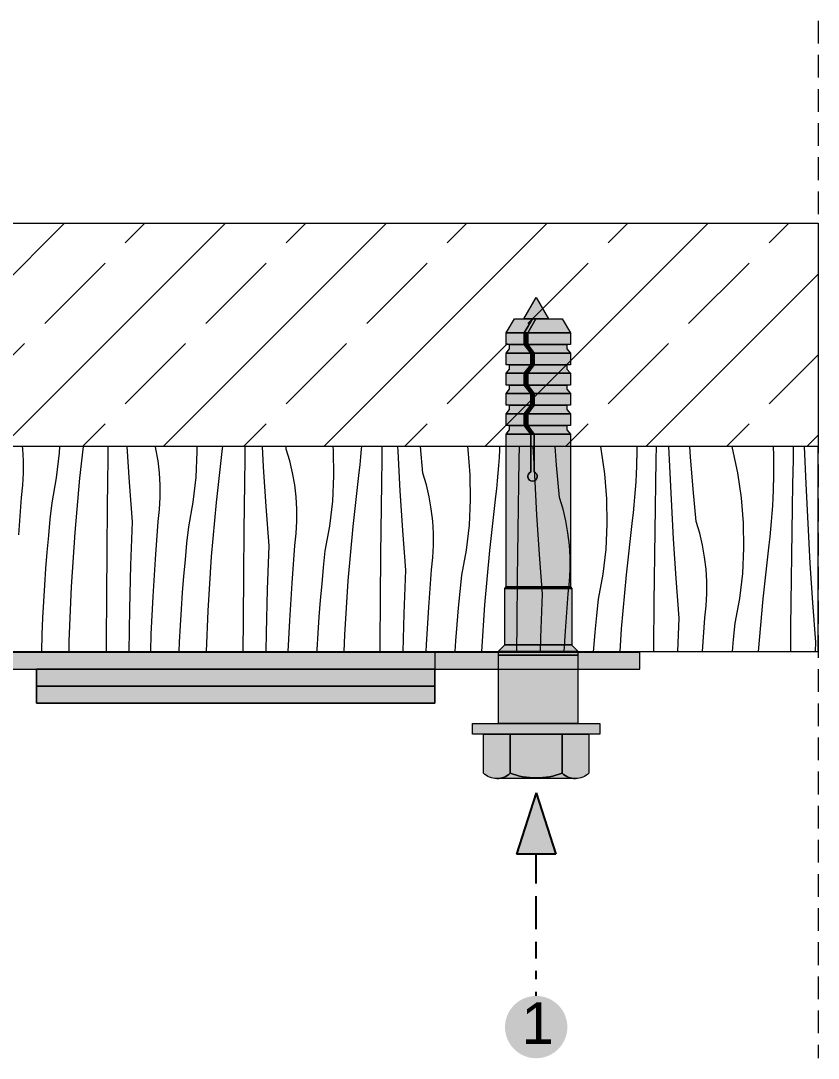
# Model space of a CAD drawing. Header units: millimetres. Extents: x -7826 to 55813, y 465 to 25965.
# Drawn here: x 48270 to 48970, y 18926 to 19838 of the extents above; entities that cross this region are included whole.
import ezdxf

# ---------------------------------------------------------------- set-up
doc = ezdxf.new("R2010")
doc.units = ezdxf.units.MM
doc.linetypes.add('Hidden Line', pattern=[30.00000000000001, 20, -10.00000000000001])
for name, color, linetype, lineweight in [('2D - Ogolne2', 251, 'Continuous', 15), ('2D - Ogolne5', 161, 'Continuous', 25), ('2D Drafting - General102', 254, 'Continuous', 13), ('2D Drafting - General121', 255, 'Continuous', 0), ('2D Drafting - General2', 251, 'Continuous', 15), ('2D Drafting - General5', 161, 'Continuous', 25), ('2D Drafting - General81', 251, 'Continuous', 20), ('Opisy - Tekst121', 255, 'Continuous', 0)]:
    doc.layers.add(name, color=color, linetype=linetype, lineweight=lineweight)
doc.styles.add('GENERATED_STYLE_5', font='arial.ttf')

# ---------------------------------------------------------------- blocks, each defined once
blk = doc.blocks.new('*X8')
at = {"layer": '2D Drafting - General81', "linetype": 'Continuous'}
for p, q in [((-50047.09056967597, 71696.55751754374), (-50047.31690031099, 71698.48811717569)), ((-50046.44877125193, 71685.8513281552), (-50047.09056967597, 71696.55751754374)), ((-50014.89984828223, 71692.89090567852), (-50014.62223267651, 71698.48811717569)), ((-49996.98531531353, 71670.55755747583), (-49993.85200024808, 71698.48811717569)), ((-49972.11527128655, 71687.89137888447), (-49971.97563427872, 71698.48811717569)), ((-49953.20417562387, 71667.07576434204), (-49955.2843958771, 71698.48811717569)), ((-49930.12344758544, 71696.60312357474), (-49930.56550684559, 71698.48811717569)), ((-49928.27163148276, 71686.03878859508), (-49930.12344758544, 71696.60312357474)), ((-49893.73336599584, 71693.87183921131), (-49893.80482832526, 71698.48811717569)), ((-49876.91755406628, 71649.38637165468), (-49871.5866533579, 71696.9063424778)), ((-49871.5866533579, 71696.9063424778), (-49871.40068125543, 71698.48811717569)), ((-49851.7721961343, 71687.6131457587), (-49851.61140180142, 71698.48811717569)), ((-49835.443325479, 71680.74007509438), (-49836.47195954138, 71698.48811717569)), ((-49815.54245743706, 71696.16021704988), (-49815.76394647548, 71698.48811717569)), ((-49812.50451726285, 71685.87404594794), (-49815.54245743706, 71696.16021704988)), ((-49774.00891123188, 71694.87734657133), (-49774.30026898044, 71698.48811717569)), ((-49750.00257508501, 71689.39348483035), (-49749.37708189782, 71696.2362197244)), ((-49749.37708189782, 71696.2362197244), (-49749.20058406718, 71698.48811717569)), ((-49731.39552438681, 71687.33444290108), (-49731.21266917288, 71698.48811717569)), ((-49717.39557869037, 71694.42219904353), (-49717.59765522878, 71698.48811717569)), ((-49695.4746961898, 71674.98903122873), (-49697.71052662455, 71698.48811717569)), ((-49655.72503235489, 71695.81365593807), (-49656.11708460523, 71698.48811717569)), ((-49627.96471445663, 71695.63377163986), (-49627.85219373203, 71698.48811717569)), ((-49610.98525684288, 71687.0552162871), (-49610.77943379359, 71698.48811717569)), ((-49597.32781744312, 71673.25101322237), (-49598.58210403744, 71698.48811717569)), ((-49578.11396482252, 71682.26934460076), (-49579.46350539491, 71698.48811717569)), ((-49538.87418640543, 71696.58728808744), (-49539.28051030522, 71698.48811717569)), ((-49535.65727110764, 71674.6424701169), (-49538.87418640543, 71696.58728808744)), ((-49507.46665778465, 71698.48811717569), (-49507.44449010072, 71688.19737460332)), ((-49490.54139438814, 71686.77541189372), (-49490.31169279375, 71698.48811717569)), ((-49478.99303707021, 71686.9485875978), (-49479.47134304776, 71698.48811717569)), ((-49460.41611305199, 71689.579720292), (-49461.05123885311, 71698.48811717569)), ((-49423.44277099465, 71697.10545165898), (-49423.83382809452, 71698.48811717569)), ((-49418.80642515818, 71675.4161022663), (-49423.44277099465, 71697.10545165898)), ((-49387.79655345055, 71698.48811717569), (-49387.42739317594, 71690.54571845432)), ((-49370.06393799517, 71686.49497569926), (-49369.80944303321, 71698.48811717569)), ((-49358.92527582296, 71665.77740177664), (-49360.28111364978, 71698.48811717569)), ((-50017.43595101714, 71670.85702806446), (-50014.89984828223, 71692.89090567852)), ((-49972.3569878844, 71666.99801048289), (-49972.11527128655, 71687.89137888447)), ((-49894.83208703498, 71671.71971985738), (-49893.73336599584, 71693.87183921131)), ((-49852.04751003931, 71666.72019306332), (-49851.7721961343, 71687.6131457587)), ((-49773.66560474859, 71672.70065339016), (-49774.00891123188, 71694.87734657133)), ((-49750.71655166624, 71682.55941576434), (-49750.00257508501, 71689.39348483035)), ((-49731.70443488705, 71666.44195993755), (-49731.39552438681, 71687.33444290108)), ((-49715.37556423174, 71659.56888927323), (-49717.39557869037, 71694.42219904353)), ((-49653.94114998462, 71673.70616075018), (-49655.72503235489, 71695.81365593807)), ((-49628.77241557479, 71681.91528904425), (-49628.32418849673, 71688.77191759217)), ((-49628.32418849673, 71688.77191759217), (-49627.96471445663, 71695.63377163986)), ((-49611.32776313956, 71666.16325707991), (-49610.98525684288, 71687.0552162871)), ((-49507.62629238884, 71681.3285165843), (-49507.44449010072, 71688.19737460332)), ((-49477.26005619587, 71652.07982740122), (-49478.99303707021, 71686.9485875978)), ((-49458.04620357527, 71661.09815877961), (-49460.41611305199, 71689.579720292)), ((-49387.42739317594, 71690.54571845432), (-49387.37672885347, 71667.02618878217)), ((-50046.41606937876, 71675.1259690923), (-50046.44877125193, 71685.8513281552)), ((-49927.02280842872, 71675.38633172259), (-49928.27163148276, 71686.03878859508)), ((-49833.13641437662, 71645.90457852087), (-49835.443325479, 71680.74007509438)), ((-49810.05568633819, 71675.43193775357), (-49812.50451726285, 71685.87404594794)), ((-49751.51889211064, 71675.73515665665), (-49750.71655166624, 71682.55941576434)), ((-49629.30932065058, 71675.06503390324), (-49628.77241557479, 71681.91528904425)), ((-49575.40693494255, 71653.81784540757), (-49578.11396482252, 71682.26934460076)), ((-49507.89695320938, 71674.46258581872), (-49507.62629238884, 71681.3285165843)), ((-49490.91749559563, 71665.88403046595), (-49490.54139438814, 71686.77541189372)), ((-49370.47363314089, 71665.60422607257), (-49370.06393799517, 71686.49497569926)), ((-50046.99256962809, 71664.41606508232), (-50046.41606937876, 71675.1259690923)), ((-50021.39871180349, 71649.03456013017), (-50017.43595101714, 71670.85702806446)), ((-50001.19443357788, 71622.92511629516), (-49996.98531531353, 71670.55755747583)), ((-49926.38101000468, 71664.68014233405), (-49927.02280842872, 71675.38633172259)), ((-49897.36818976989, 71649.68584224331), (-49894.83208703498, 71671.71971985738)), ((-49808.20387023551, 71664.86760277391), (-49810.05568633819, 71675.43193775357)), ((-49774.76432578773, 71650.54853403622), (-49773.66560474859, 71672.70065339016)), ((-49756.84979281903, 71628.21518583353), (-49751.51889211064, 71675.73515665665)), ((-49692.43675601559, 71664.7028601268), (-49695.4746961898, 71674.98903122873)), ((-49653.59784350133, 71651.52946756901), (-49653.94114998462, 71673.70616075018)), ((-49629.93481383776, 71668.22229900918), (-49629.30932065058, 71675.06503390324)), ((-49595.30780298449, 71638.39770345206), (-49597.32781744312, 71673.25101322237)), ((-49533.87338873737, 71652.53497492903), (-49535.65727110764, 71674.6424701169)), ((-49508.25642724948, 71667.60073177102), (-49507.89695320938, 71674.46258581872)), ((-49415.58950986039, 71653.47128429577), (-49418.80642515818, 71675.4161022663)), ((-50048.17641088142, 71653.75619095888), (-50046.99256962809, 71664.41606508232)), ((-49972.56510655004, 71646.10428040184), (-49972.3569878844, 71666.99801048289)), ((-49950.61052426752, 71632.26044252822), (-49953.20417562387, 71667.07576434204)), ((-49926.34830813151, 71653.95478327115), (-49926.38101000468, 71664.68014233405)), ((-49852.28922663715, 71645.82682466172), (-49852.04751003931, 71666.72019306332)), ((-49806.95504718147, 71654.21514590143), (-49808.20387023551, 71664.86760277391)), ((-49731.97974879205, 71645.54900724217), (-49731.70443488705, 71666.44195993755)), ((-49713.06865312936, 71624.73339269972), (-49715.37556423174, 71659.56888927323)), ((-49689.98792509093, 71654.26075193242), (-49692.43675601559, 71664.7028601268)), ((-49631.45113086339, 71654.5639708355), (-49630.64879041899, 71661.38822994317)), ((-49630.64879041899, 71661.38822994317), (-49629.93481383776, 71668.22229900918)), ((-49611.6366736398, 71645.27077411639), (-49611.32776313956, 71666.16325707991)), ((-49509.24155940333, 71653.8938480821), (-49508.70465432754, 71660.74410322311)), ((-49508.70465432754, 71660.74410322311), (-49508.25642724948, 71667.60073177102)), ((-49491.26000189231, 71644.99207125876), (-49490.91749559563, 71665.88403046595)), ((-49455.3391736953, 71632.64665958643), (-49458.04620357527, 71661.09815877961)), ((-49387.82919196213, 71653.29139999756), (-49387.55853114159, 71660.15733076315)), ((-49387.55853114159, 71660.15733076315), (-49387.37672885347, 71667.02618878215)), ((-49370.84973434838, 71644.7128446448), (-49370.47363314089, 71665.60422607257)), ((-49357.19229494862, 71630.90864158007), (-49358.92527582296, 71665.77740177664)), ((-50050.63980318622, 71620.80194798538), (-50048.17641088142, 71653.75619095888)), ((-49926.92480838084, 71643.24487926117), (-49926.34830813151, 71653.95478327115)), ((-49806.31324875743, 71643.50895651289), (-49806.95504718147, 71654.21514590143)), ((-49777.30042852264, 71628.51465642215), (-49774.76432578773, 71650.54853403622)), ((-49688.13610898826, 71643.69641695276), (-49689.98792509093, 71654.26075193242)), ((-49654.69656454047, 71629.37734821507), (-49653.59784350133, 71651.52946756901)), ((-49636.78203157178, 71607.04400001236), (-49631.45113086339, 71654.5639708355)), ((-49572.36899476834, 71643.53167430563), (-49575.40693494255, 71653.81784540757)), ((-49533.53008225408, 71630.35828174785), (-49533.87338873737, 71652.53497492903)), ((-49509.86705259052, 71647.05111318805), (-49509.24155940333, 71653.8938480821)), ((-49475.24004173724, 71617.22651763093), (-49477.26005619587, 71652.07982740122)), ((-49413.80562749012, 71631.36378910788), (-49415.58950986039, 71653.47128429577)), ((-49388.18866600223, 71646.42954594985), (-49387.82919196213, 71653.29139999756)), ((-50022.9258940626, 71634.60597657904), (-50021.39871180349, 71649.03456013017)), ((-49972.91839214666, 71606.76055794819), (-49972.56510655004, 71646.10428040184)), ((-49928.10864963417, 71632.58500513773), (-49926.92480838084, 71643.24487926117)), ((-49901.33095055624, 71627.86337430902), (-49897.36818976989, 71649.68584224331)), ((-49881.12667233063, 71601.75393047399), (-49876.91755406628, 71649.38637165468)), ((-49852.49734530279, 71624.93309458069), (-49852.28922663715, 71645.82682466172)), ((-49830.54276302027, 71611.08925670706), (-49833.13641437662, 71645.90457852087)), ((-49806.28054688426, 71632.78359745), (-49806.31324875743, 71643.50895651289)), ((-49732.22146538989, 71624.65563884057), (-49731.97974879205, 71645.54900724217)), ((-49686.88728593422, 71633.0439600803), (-49688.13610898826, 71643.69641695276)), ((-49611.9119875448, 71624.377821421), (-49611.6366736398, 71645.27077411639)), ((-49569.92016384369, 71633.08956611127), (-49572.36899476834, 71643.53167430563)), ((-49510.58102917174, 71640.21704412202), (-49509.86705259052, 71647.05111318805)), ((-49491.56891239255, 71624.09958829526), (-49491.26000189231, 71644.99207125876)), ((-49388.63689308029, 71639.57291740195), (-49388.18866600223, 71646.42954594985)), ((-49371.19224064507, 71623.82088543761), (-49370.84973434838, 71644.7128446448)), ((-50024.32269791803, 71620.16418832642), (-50022.9258940626, 71634.60597657904)), ((-49952.05263925124, 71594.13072086943), (-49950.61052426752, 71632.26044252822)), ((-49930.57204193898, 71599.63076216423), (-49928.10864963417, 71632.58500513773)), ((-49806.85704713359, 71622.07369344002), (-49806.28054688426, 71632.78359745)), ((-49686.24548751018, 71622.33777069174), (-49686.88728593422, 71633.0439600803)), ((-49593.00089188211, 71603.56220687856), (-49595.30780298449, 71638.39770345206)), ((-49568.06834774101, 71622.5252311316), (-49569.92016384369, 71633.08956611127)), ((-49516.71427032453, 71585.87281419121), (-49511.38336961614, 71633.39278501435)), ((-49511.38336961614, 71633.39278501435), (-49510.58102917174, 71640.21704412202)), ((-49452.30123352109, 71622.36048848448), (-49455.3391736953, 71632.64665958643)), ((-49389.79929134327, 71625.87992736688), (-49389.17379815608, 71632.72266226093)), ((-49389.17379815608, 71632.72266226093), (-49388.63689308029, 71639.57291740195)), ((-49902.85813281535, 71613.43479075789), (-49901.33095055624, 71627.86337430902)), ((-49852.85063089941, 71585.58937212703), (-49852.49734530279, 71624.93309458069)), ((-49781.26318930899, 71606.69218848785), (-49777.30042852264, 71628.51465642215)), ((-49761.05891108338, 71580.58274465284), (-49756.84979281903, 71628.21518583353)), ((-49732.42958405554, 71603.76190875954), (-49732.22146538989, 71624.65563884057)), ((-49710.47500177301, 71589.91807088592), (-49713.06865312936, 71624.73339269972)), ((-49657.23266727538, 71607.34347060102), (-49654.69656454047, 71629.37734821507)), ((-49612.15370414264, 71603.48445301942), (-49611.9119875448, 71624.377821421)), ((-49534.62880329322, 71608.20616239391), (-49533.53008225408, 71630.35828174785)), ((-49491.84422629755, 71603.20663559985), (-49491.56891239255, 71624.09958829526)), ((-49413.46232100683, 71609.1870959267), (-49413.80562749012, 71631.36378910788)), ((-49390.5132679245, 71619.04585830086), (-49389.79929134327, 71625.87992736688)), ((-49371.5011511453, 71602.92840247409), (-49371.19224064507, 71623.82088543761)), ((-49355.17228049, 71596.05533180977), (-49357.19229494862, 71630.90864158007)), ((-50025.58900942536, 71605.71037346285), (-50024.32269791803, 71620.16418832642)), ((-50004.27942965368, 71575.2066824503), (-50001.19443357788, 71622.92511629516)), ((-49808.04088838692, 71611.41381931659), (-49806.85704713359, 71622.07369344002)), ((-49686.21278563701, 71611.61241162886), (-49686.24548751018, 71622.33777069174)), ((-49566.81952468697, 71611.87277425913), (-49568.06834774101, 71622.5252311316)), ((-49472.93313063486, 71582.39102105742), (-49475.24004173724, 71617.22651763093)), ((-49449.85240259644, 71611.91838029012), (-49452.30123352109, 71622.36048848448)), ((-49391.31560836889, 71612.22159919319), (-49390.5132679245, 71619.04585830086)), ((-50026.72472528506, 71591.24571105994), (-50025.58900942536, 71605.71037346285)), ((-49973.2577312142, 71567.41671273421), (-49972.91839214666, 71606.76055794819)), ((-49904.25493667078, 71598.99300250527), (-49902.85813281535, 71613.43479075789)), ((-49831.98487800399, 71572.95953504827), (-49830.54276302027, 71611.08925670706)), ((-49810.50428069173, 71578.45957634308), (-49808.04088838692, 71611.41381931659)), ((-49782.79037156809, 71592.26360493673), (-49781.26318930899, 71606.69218848785)), ((-49686.78928588633, 71600.90250761887), (-49686.21278563701, 71611.61241162886)), ((-49661.19542806173, 71585.5210026667), (-49657.23266727538, 71607.34347060102)), ((-49640.99114983613, 71559.41155883168), (-49636.78203157178, 71607.04400001236)), ((-49566.17772626293, 71601.16658487059), (-49566.81952468697, 71611.87277425913)), ((-49537.16490602814, 71586.17228477985), (-49534.62880329322, 71608.20616239391)), ((-49448.00058649376, 71601.35404531047), (-49449.85240259644, 71611.91838029012)), ((-49414.56104204598, 71587.03497657277), (-49413.46232100683, 71609.1870959267)), ((-49396.64650907728, 71564.70162837007), (-49391.31560836889, 71612.22159919319)), ((-49932.58643606065, 71566.64602860571), (-49930.57204193898, 71599.63076216423)), ((-49905.52124817811, 71584.5391876417), (-49904.25493667078, 71598.99300250527)), ((-49884.21166840643, 71554.03549662913), (-49881.12667233063, 71601.75393047399)), ((-49732.78286965215, 71564.41818630589), (-49732.42958405554, 71603.76190875954)), ((-49687.97312713967, 71590.24263349544), (-49686.78928588633, 71600.90250761887)), ((-49612.36182280829, 71582.59072293837), (-49612.15370414264, 71603.48445301942)), ((-49590.40724052576, 71568.74688506476), (-49593.00089188211, 71603.56220687856)), ((-49566.14502438976, 71590.44122580769), (-49566.17772626293, 71601.16658487059)), ((-49492.08594289539, 71582.31326719827), (-49491.84422629755, 71603.20663559985)), ((-49446.75176343972, 71590.70158843798), (-49448.00058649376, 71601.35404531047)), ((-49371.7764650503, 71582.0354497787), (-49371.5011511453, 71602.92840247409)), ((-49352.86536938762, 71561.21983523626), (-49355.17228049, 71596.05533180977)), ((-50027.72975285099, 71576.77138107421), (-50026.72472528506, 71591.24571105994)), ((-49953.09165749314, 71555.98788654245), (-49952.05263925124, 71594.13072086943)), ((-49784.18717542353, 71577.82181668413), (-49782.79037156809, 71592.26360493673)), ((-49711.91711675674, 71551.78834922712), (-49710.47500177301, 71589.91807088592)), ((-49690.43651944447, 71557.28839052194), (-49687.97312713967, 71590.24263349544)), ((-49566.72152463908, 71579.7313217977), (-49566.14502438976, 71590.44122580769)), ((-49446.10996501568, 71579.99539904944), (-49446.75176343972, 71590.70158843798)), ((-49417.09714478089, 71565.0010989587), (-49414.56104204598, 71587.03497657277)), ((-49906.65696403781, 71570.0745252388), (-49905.52124817811, 71584.5391876417)), ((-49853.18996996695, 71546.24552691306), (-49852.85063089941, 71585.58937212703)), ((-49812.51867481341, 71545.47484278456), (-49810.50428069173, 71578.45957634308)), ((-49785.45348693086, 71563.36800182053), (-49784.18717542353, 71577.82181668413)), ((-49764.14390715917, 71532.864310808), (-49761.05891108338, 71580.58274465284)), ((-49662.72261032084, 71571.0924191156), (-49661.19542806173, 71585.5210026667)), ((-49612.7151084049, 71543.24700048473), (-49612.36182280829, 71582.59072293837)), ((-49567.90536589242, 71569.07144767427), (-49566.72152463908, 71579.7313217977)), ((-49541.12766681449, 71564.34981684556), (-49537.16490602814, 71586.17228477985)), ((-49520.92338858888, 71538.24037301054), (-49516.71427032453, 71585.87281419121)), ((-49492.29406156104, 71561.41953711722), (-49492.08594289539, 71582.31326719827)), ((-49470.33947927851, 71547.5756992436), (-49472.93313063486, 71582.39102105742)), ((-49446.07726314251, 71569.27003998654), (-49446.10996501568, 71579.99539904944)), ((-49372.01818164814, 71561.14208137711), (-49371.7764650503, 71582.0354497787)), ((-50028.60401013791, 71562.28856425079), (-50027.72975285099, 71576.77138107421)), ((-50006.23858866809, 71527.42878143581), (-50004.27942965368, 71575.2066824503)), ((-49907.66199160374, 71555.60019525306), (-49906.65696403781, 71570.0745252388)), ((-49833.02389624589, 71534.81670072129), (-49831.98487800399, 71572.95953504827)), ((-49664.11941417628, 71556.65063086298), (-49662.72261032084, 71571.0924191156)), ((-49591.84935550949, 71530.61716340596), (-49590.40724052576, 71568.74688506476)), ((-49570.36875819722, 71536.11720470077), (-49567.90536589242, 71569.07144767427)), ((-49446.65376339183, 71558.56013597656), (-49446.07726314251, 71569.27003998654)), ((-50029.34742582819, 71547.79844202717), (-50028.60401013791, 71562.28856425079)), ((-49973.58312371009, 71528.0727497037), (-49973.2577312142, 71567.41671273421)), ((-49934.15145841454, 71533.63692173146), (-49932.58643606065, 71566.64602860571)), ((-49786.58920279056, 71548.90333941764), (-49785.45348693086, 71563.36800182053)), ((-49733.1222087197, 71525.07434109191), (-49732.78286965215, 71564.41818630589)), ((-49643.63684976265, 71518.48811717567), (-49640.99114983613, 71559.41155883168)), ((-49542.65484907359, 71549.92123329443), (-49541.12766681449, 71564.34981684556)), ((-49492.64734715765, 71522.07581466358), (-49492.29406156104, 71561.41953711722)), ((-49421.05990556724, 71543.1786310244), (-49417.09714478089, 71565.0010989587)), ((-49400.73024128177, 71518.48811717567), (-49396.64650907728, 71564.70162837007)), ((-49372.22630031379, 71540.24835129608), (-49372.01818164814, 71561.14208137711)), ((-49350.27171803127, 71526.40451342244), (-49352.86536938762, 71561.21983523626)), ((-49953.71659859936, 71518.48811717567), (-49953.09165749314, 71555.98788654245)), ((-49908.53624889066, 71541.11737842964), (-49907.66199160374, 71555.60019525306)), ((-49885.66930818164, 71518.48811717567), (-49884.21166840643, 71554.03549662913)), ((-49712.82422156872, 71518.48811717567), (-49711.91711675674, 71551.78834922712)), ((-49692.45091356615, 71524.30365696341), (-49690.43651944447, 71557.28839052194)), ((-49665.3857256836, 71542.19681599938), (-49664.11941417628, 71556.65063086298)), ((-49447.83760464517, 71547.90026185312), (-49446.65376339183, 71558.56013597656)), ((-50029.95993927759, 71533.30219643674), (-50029.34742582819, 71547.79844202717)), ((-49909.27966458094, 71526.62725620603), (-49908.53624889066, 71541.11737842964)), ((-49853.41953638929, 71518.48811717567), (-49853.18996996695, 71546.24552691306)), ((-49813.79816501582, 71518.48811717567), (-49812.51867481341, 71545.47484278456)), ((-49787.59423035649, 71534.4290094319), (-49786.58920279056, 71548.90333941764)), ((-49666.5214415433, 71527.73215359649), (-49665.3857256836, 71542.19681599938)), ((-49612.9286527682, 71518.48811717567), (-49612.7151084049, 71543.24700048473)), ((-49544.05165292903, 71535.47944504181), (-49542.65484907359, 71549.92123329443)), ((-49471.43960894418, 71518.48811717567), (-49470.33947927851, 71547.5756992436)), ((-49450.03621836918, 71518.48811717567), (-49447.83760464517, 71547.90026185312)), ((-49422.58708782634, 71528.75004747328), (-49421.05990556724, 71543.1786310244)), ((-50030.40740122745, 71518.48811717567), (-50029.95993927759, 71533.30219643674)), ((-49934.66304567524, 71518.48811717567), (-49934.15145841454, 71533.63692173146)), ((-49833.29601533453, 71518.48811717567), (-49833.02389624589, 71534.81670072129)), ((-49788.46848764341, 71519.94619260849), (-49787.59423035649, 71534.4290094319)), ((-49764.73341085752, 71518.48811717567), (-49764.14390715917, 71532.864310808)), ((-49571.44537536067, 71518.48811717567), (-49570.36875819722, 71536.11720470077)), ((-49545.31796443635, 71521.02563017824), (-49544.05165292903, 71535.47944504181)), ((-49522.20037165033, 71518.48811717567), (-49520.92338858888, 71538.24037301054)), ((-49372.42169558435, 71518.48811717567), (-49372.22630031379, 71540.24835129608)), ((-50006.39421696737, 71518.48811717567), (-50006.23858866809, 71527.42878143581)), ((-49973.65899521744, 71518.48811717567), (-49973.58312371009, 71528.0727497037)), ((-49909.62356963494, 71518.48811717567), (-49909.27966458094, 71526.62725620603)), ((-49733.17667979158, 71518.48811717567), (-49733.1222087197, 71525.07434109191)), ((-49692.72663898345, 71518.48811717567), (-49692.45091356615, 71524.30365696341)), ((-49667.16330278542, 71518.48811717567), (-49666.5214415433, 71527.73215359649)), ((-49592.17975309301, 71518.48811717567), (-49591.84935550949, 71530.61716340596)), ((-49423.57961752926, 71518.48811717567), (-49422.58708782634, 71528.75004747328)), ((-49350.57112629201, 71518.48811717567), (-49350.27171803127, 71526.40451342244)), ((-49788.54329420043, 71518.48811717567), (-49788.46848764341, 71519.94619260849)), ((-49545.5172012855, 71518.48811717567), (-49545.31796443635, 71521.02563017824)), ((-49492.67829090283, 71518.48811717567), (-49492.64734715765, 71522.07581466358))]:
    blk.add_line(p, q, dxfattribs=at)
blk = doc.blocks.new('Wype_nienie_18')
at = {"layer": '2D Drafting - General2', "linetype": 'Continuous'}
for p, q in [((-49348.20954572398, 71698.48811717569), (-50730.28435715281, 71698.48811717569)), ((-49348.20954572398, 71518.48811717567), (-49348.20954572398, 71698.48811717569)), ((-50730.28435715281, 71518.48811717567), (-49348.20954572398, 71518.48811717567))]:
    blk.add_line(p, q, dxfattribs=at)
at = {"layer": '2D Drafting - General81', "linetype": 'Continuous'}
blk.add_blockref('*X8', (0, 0), dxfattribs=at)

msp = doc.modelspace()

# ---------------------------------------------------------------- hatches: boundary and pattern name
at = {"layer": '2D - Ogolne5', "linetype": 'Continuous'}
msp.add_hatch(color=256, dxfattribs=at).paths.add_polyline_path([(48749.92241511511, 18953.46134379904, 0.9999999999999999), (48695.15440918072, 18953.46134379904, 0.9999999999999999)], flags=0)
at = {"layer": '2D Drafting - General102', "linetype": 'Continuous'}
h = msp.add_hatch(color=256, dxfattribs=at)
edge = h.paths.add_edge_path()
edge.add_line((48813.52900152028, 19283.07344972505), (47753.52900152028, 19283.07344972505))
edge.add_line((47753.52900152028, 19283.07344972505), (47753.52900152028, 19268.07344972505))
edge.add_line((47753.52900152028, 19268.07344972505), (48033.52900152028, 19268.07344972505))
edge.add_arc((48061.79766107968, 18388.57278817675), 879.9548458740269, 88.15904916852242, 91.84095083147758, ccw=False)
edge.add_line((48090.06632063908, 19268.07344972505), (48813.52900152028, 19268.07344972505))
edge.add_line((48813.52900152028, 19268.07344972505), (48813.52900152028, 19283.07344972505))
for points in [[(48633.52900152028, 19268.07344972505), (48283.52900152028, 19268.07344972505), (48283.52900152028, 19253.07344972505), (48633.52900152028, 19253.07344972505)], [(48283.52900152028, 19253.07344972505), (48283.52900152028, 19238.07344972505), (48633.52900152028, 19238.07344972505), (48633.52900152028, 19253.07344972505)]]:
    msp.add_hatch(color=256, dxfattribs=at).paths.add_polyline_path(points)
at = {"layer": '2D Drafting - General121', "linetype": 'Continuous'}
for points in [[(48722.63549725311, 19594.83128557333), (48733.44801183495, 19576.10346096), (48711.82298267126, 19576.10346096)], [(48719.26032129114, 19576.10346096), (48712.11253502263, 19563.72313198131), (48696.20280681783, 19563.72313198131), (48703.35059308634, 19576.10346096)], [(48722.21898747602, 19576.10346096), (48715.07120120751, 19563.72313198131), (48712.11253502263, 19563.72313198131), (48719.26032129114, 19576.10346096)], [(48745.40888061051, 19576.10346096), (48752.55666687902, 19563.72313198131), (48715.07120120751, 19563.72313198131), (48722.21898747602, 19576.10346096)], [(48712.11253502263, 19553.36780033423), (48696.20280681783, 19553.36780033423), (48696.20280681783, 19563.72313198131), (48712.11253502263, 19563.72313198131)], [(48712.11253502263, 19553.36780033423), (48712.11253502263, 19563.72313198131), (48715.07120120751, 19563.72313198131), (48715.07120120751, 19553.36780033423)], [(48752.55666687902, 19553.36780033423), (48715.07120120751, 19553.36780033423), (48715.07120120751, 19563.72313198131), (48752.55666687902, 19563.72313198131)], [(48699.16147300271, 19553.36780033423), (48712.11253502264, 19553.36780033423), (48717.85901959638, 19545.92652254598), (48696.20280681783, 19545.92652254598), (48699.16147300271, 19549.66946760314)], [(48717.85901959638, 19545.92652254598), (48712.11253502264, 19553.36780033423), (48715.07120120751, 19553.36780033423), (48720.81768578124, 19545.92652254598)], [(48749.59800069414, 19553.36780033423), (48749.59800069414, 19549.66946760314), (48752.55666687902, 19545.92652254598), (48720.81768578124, 19545.92652254598), (48715.07120120751, 19553.36780033423)], [(48696.20280681783, 19545.92652254598), (48717.85901959638, 19545.92652254598), (48717.85901959638, 19535.5711908989), (48696.20280681783, 19535.5711908989)], [(48717.85901959638, 19535.5711908989), (48717.85901959638, 19545.92652254598), (48720.81768578125, 19545.92652254598), (48720.81768578125, 19535.5711908989)], [(48752.55666687902, 19545.92652254598), (48752.55666687902, 19535.5711908989), (48720.81768578125, 19535.5711908989), (48720.81768578125, 19545.92652254598)], [(48699.16147300271, 19535.5711908989), (48717.85901959638, 19535.5711908989), (48712.11253502264, 19528.12991311065), (48696.20280681783, 19528.12991311065), (48699.16147300271, 19531.87285816781)], [(48720.81768578124, 19535.5711908989), (48715.07120120751, 19528.12991311065), (48712.11253502264, 19528.12991311065), (48717.85901959637, 19535.5711908989)], [(48749.59800069414, 19535.5711908989), (48749.59800069414, 19531.87285816781), (48752.55666687901, 19528.12991311065), (48715.07120120751, 19528.12991311065), (48720.81768578124, 19535.5711908989)], [(48696.20280681783, 19528.12991311065), (48712.11253502263, 19528.12991311065), (48712.11253502263, 19517.77458146358), (48696.20280681783, 19517.77458146358)], [(48715.07120120751, 19528.12991311065), (48715.07120120751, 19517.77458146358), (48712.11253502263, 19517.77458146358), (48712.11253502263, 19528.12991311065)], [(48752.55666687902, 19528.12991311065), (48752.55666687902, 19517.77458146358), (48715.07120120751, 19517.77458146358), (48715.07120120751, 19528.12991311065)], [(48717.85901959638, 19510.3333036753), (48696.20280681783, 19510.3333036753), (48699.16147300271, 19514.07624873248), (48699.16147300271, 19517.77458146358), (48712.11253502263, 19517.77458146358)], [(48715.07120120751, 19517.77458146358), (48720.81768578124, 19510.3333036753), (48717.85901959638, 19510.3333036753), (48712.11253502263, 19517.77458146358)], [(48749.59800069414, 19517.77458146358), (48749.59800069414, 19514.07624873248), (48752.55666687902, 19510.3333036753), (48720.81768578124, 19510.3333036753), (48715.07120120751, 19517.77458146358)], [(48696.20280681783, 19510.3333036753), (48717.85901959638, 19510.3333036753), (48717.85901959638, 19499.97797202823), (48696.20280681783, 19499.97797202823)], [(48717.85901959638, 19499.97797202823), (48717.85901959638, 19510.3333036753), (48720.81768578125, 19510.3333036753), (48720.81768578125, 19499.97797202823)], [(48752.55666687902, 19499.97797202823), (48720.81768578125, 19499.97797202823), (48720.81768578125, 19510.3333036753), (48752.55666687902, 19510.3333036753)], [(48699.16147300271, 19499.97797202823), (48717.85901959638, 19499.97797202823), (48712.11253502263, 19492.53669423998), (48696.20280681783, 19492.53669423998), (48699.16147300271, 19496.27963929715)], [(48720.81768578124, 19499.97797202823), (48715.07120120751, 19492.53669423998), (48712.11253502263, 19492.53669423998), (48717.85901959638, 19499.97797202823)], [(48749.59800069414, 19499.97797202823), (48749.59800069414, 19496.27963929715), (48752.55666687901, 19492.53669423998), (48715.07120120751, 19492.53669423998), (48720.81768578124, 19499.97797202823)], [(48696.20280681783, 19492.53669423998), (48712.11253502263, 19492.53669423998), (48712.11253502263, 19482.1813625929), (48696.20280681783, 19482.1813625929)], [(48712.11253502263, 19482.1813625929), (48712.11253502263, 19492.53669423998), (48715.07120120751, 19492.53669423998), (48715.07120120751, 19482.1813625929)], [(48752.55666687902, 19482.1813625929), (48715.07120120751, 19482.1813625929), (48715.07120120751, 19492.53669423998), (48752.55666687902, 19492.53669423998)], [(48699.16147300271, 19482.1813625929), (48712.11253502264, 19482.1813625929), (48717.85901959638, 19474.74008480465), (48696.20280681783, 19474.74008480465), (48699.16147300271, 19478.48302986181)], [(48717.85901959638, 19474.74008480465), (48712.11253502263, 19482.1813625929), (48715.07120120751, 19482.1813625929), (48720.81768578125, 19474.74008480465)], [(48749.59800069414, 19482.1813625929), (48749.59800069414, 19478.48302986181), (48752.55666687902, 19474.74008480465), (48720.81768578125, 19474.74008480465), (48715.07120120751, 19482.1813625929)], [(48753.80213838084, 19339.07575314051), (48694.95733531601, 19339.07575314051), (48696.20280681783, 19340.32122464232), (48752.55666687902, 19340.32122464232)], [(48753.80213838084, 19289.33343622789), (48694.95733531601, 19289.33343622789), (48694.95733531601, 19339.07575314051), (48753.80213838084, 19339.07575314051)], [(48759.11860072078, 19283.74435944108), (48689.54378787088, 19283.74435944108), (48689.54378787088, 19283.91988878278), (48694.95733531601, 19289.33343622789), (48753.70505327565, 19289.33343622789), (48759.11860072078, 19283.91988878278)], [(48759.11860072078, 19280.23089400888), (48726.41408538281, 19280.23089400888), (48702.06008922887, 19280.23089400888), (48689.54378890763, 19280.23090230285), (48689.54378787088, 19283.74435943829), (48697.68927799554, 19283.74435943829), (48759.11860072078, 19283.74435943829)], [(48759.21568582597, 19220.23091085789), (48722.53841214791, 19220.23091085789), (48689.54378861529, 19220.23091085789), (48689.54378861529, 19280.23089400888), (48725.46434767085, 19280.23089400888), (48759.21568582597, 19280.23089400888)], [(48759.21568582597, 19280.23089400888), (48759.21568582597, 19220.23091085789), (48722.53841214791, 19220.23091085789), (48689.54378861529, 19220.23091085789), (48689.54378861529, 19280.23089400888), (48726.41408547452, 19280.23089400888)], [(48722.53841214791, 19220.23091085789), (48778.45756241358, 19220.23091085789), (48778.45756241358, 19210.91105248028), (48722.53841214791, 19210.91105248028), (48666.61926188226, 19210.91105248028), (48666.61926188226, 19220.23091085789)]]:
    msp.add_hatch(color=256, dxfattribs=at).paths.add_polyline_path(points)
h = msp.add_hatch(color=256, dxfattribs=at)
edge = h.paths.add_edge_path()
edge.add_line((48752.55666687902, 19340.32122464232), (48696.20280681783, 19340.32122464232))
edge.add_line((48696.20280681783, 19340.32122464232), (48696.20280681783, 19474.74008480465))
edge.add_line((48696.20280681783, 19474.74008480465), (48717.85901959638, 19474.74008480465))
edge.add_line((48717.85901959638, 19474.74008480465), (48717.85901959638, 19441.43146806516))
edge.add_arc((48719.33835268881, 19437.51685963057), 4.184804128570523, 110.701611559369, 429.298388440631)
edge.add_line((48720.81768578125, 19441.43146806516), (48720.81768578125, 19474.74008480465))
edge.add_line((48720.81768578125, 19474.74008480465), (48752.55666687902, 19474.74008480465))
edge.add_line((48752.55666687902, 19474.74008480465), (48752.55666687902, 19340.32122464232))
h = msp.add_hatch(color=256, dxfattribs=at)
edge = h.paths.add_edge_path()
edge.add_line((48720.81768578125, 19474.74008480465), (48720.81768578125, 19441.43146806516))
edge.add_arc((48719.33835268881, 19437.51685963057), 4.184804128570523, -249.29838844063102, 69.29838844063102, ccw=False)
edge.add_line((48717.85901959638, 19441.43146806516), (48717.85901959638, 19474.74008480465))
edge.add_line((48717.85901959638, 19474.74008480465), (48720.81768578125, 19474.74008480465))
h = msp.add_hatch(color=256, dxfattribs=at)
edge = h.paths.add_edge_path()
edge.add_line((48699.6270936363, 19210.91105248028), (48699.6270936363, 19176.73823842904))
edge.add_arc((48687.97727066429, 19188.17771737517), 16.32727943774638, 224.4780486831349, 315.5219513168472, ccw=False)
edge.add_line((48676.32744769227, 19176.73823842904), (48676.32744769227, 19210.91105248028))
edge.add_line((48676.32744769227, 19210.91105248028), (48699.6270936363, 19210.91105248028))
h = msp.add_hatch(color=256, dxfattribs=at)
edge = h.paths.add_edge_path()
edge.add_line((48745.44973065954, 19210.91105248028), (48745.44973065954, 19176.73823842904))
edge.add_arc((48722.53841214791, 19236.04642810473), 63.57979143209896, 270.0000000000066, 291.12202138239934, ccw=False)
edge.add_arc((48722.53841214793, 19236.0464281047), 63.57979143207194, 248.8779786175912, 269.99999999998687, ccw=False)
edge.add_line((48699.6270936363, 19176.73823842904), (48699.6270936363, 19210.91105248028))
edge.add_line((48699.6270936363, 19210.91105248028), (48722.53841214791, 19210.91105248028))
edge.add_line((48722.53841214791, 19210.91105248028), (48745.44973065954, 19210.91105248028))
h = msp.add_hatch(color=256, dxfattribs=at)
edge = h.paths.add_edge_path()
edge.add_line((48768.74937660356, 19210.91105248028), (48768.74937660356, 19176.73823842904))
edge.add_arc((48757.09955363155, 19188.17771737517), 16.32727943774638, 224.4780486831349, 315.5219513168472, ccw=False)
edge.add_line((48745.44973065954, 19176.73823842904), (48745.44973065954, 19210.91105248028))
edge.add_line((48745.44973065954, 19210.91105248028), (48768.74937660356, 19210.91105248028))
h = msp.add_hatch(color=256, dxfattribs=at)
edge = h.paths.add_edge_path()
edge.add_arc((48722.5384121479, 19236.04642810474), 63.5797914321156, 270.0000000000131, 291.1220213824008)
edge.add_arc((48757.09955363154, 19188.17771737517), 16.32727943774118, 224.4780486831707, 270.0000000000511)
edge.add_line((48757.09955363155, 19171.85043793743), (48687.97727066428, 19171.85043793743))
edge.add_arc((48687.97727066429, 19188.17771737517), 16.3272794377408, 269.999999999949, 315.5219513168472)
edge.add_arc((48722.53841214794, 19236.04642810473), 63.57979143210158, 248.8779786175945, 269.9999999999803)
at = {"layer": '2D Drafting - General5', "linetype": 'Continuous'}
msp.add_hatch(color=256, dxfattribs=at).paths.add_polyline_path([(48705.26264155442, 19105.33814624294), (48739.8141827414, 19105.33814624294), (48722.53841214791, 19159.43685804339)], flags=0)
at = {"layer": '2D Drafting - General81', "linetype": 'Continuous'}
h = msp.add_hatch(dxfattribs=at)
h.set_pattern_fill('SOLID___DASHED', color=256, style=0, pattern_type=2)
h.set_pattern_definition([(44.99999999999999, (98318.55812516046, -52234.74375773739), (-70.71067811865473, 70.71067811865478), []), (44.99999999999999, (98283.20278610114, -52199.38841867806), (-70.71067811865473, 70.71067811865478), [75, -25])])
h.paths.add_polyline_path([(47588.27376800766, 19659.96926211549), (48970.34857943648, 19659.96926211549), (48970.34857943648, 19463.7443594383), (47588.27376800766, 19463.7443594383)])

# ---------------------------------------------------------------- linework, layer by layer
at = {"layer": '2D - Ogolne2', "linetype": 'Continuous'}
for p, q in [((48753.70505327565, 19289.33343622789), (48759.11860072078, 19283.91988878278)), ((48759.11860072078, 19280.23089400888), (48725.36726256567, 19280.23089400888)), ((48759.11860072078, 19283.91988878278), (48759.11860072078, 19280.23089400888))]:
    msp.add_line(p, q, dxfattribs=at)
at = {"layer": '2D - Ogolne5', "linetype": 'Continuous'}
for p, q in [((48722.53841214791, 19159.43685804339), (48705.26264155442, 19105.33814624294)), ((48722.53841214791, 19159.43685804339), (48739.8141827414, 19105.33814624294)), ((48739.8141827414, 19105.33814624294), (48705.26264155442, 19105.33814624294)), ((48722.53841214791, 19079.65572510675), (48722.53841214791, 19105.33814624294)), ((48722.53841214791, 19039.39964504211), (48722.53841214791, 19068.67679418003)), ((48722.53841214791, 19013.78213954642), (48722.53841214791, 19028.42071411539)), ((48722.53841214791, 18995.48392133521), (48722.53841214791, 19002.80320861967)), ((48722.53841214791, 18980.84534676623), (48722.53841214791, 18984.50499040847))]:
    msp.add_line(p, q, dxfattribs=at)
at = {"layer": '2D Drafting - General2', "linetype": 'Hidden Line'}
msp.add_line((48970.34857943648, 19838.00786849799), (48970.34857943648, 18926.09345741772), dxfattribs=at)
at = {"layer": '2D Drafting - General2', "linetype": 'Continuous'}
for p, q in [((47753.52900152028, 19283.07344972505), (48813.52900152028, 19283.07344972505)), ((48633.52900092424, 19283.07344972505), (48633.52900092424, 19268.07344972505)), ((48813.52900152028, 19268.07344972505), (48813.52900152028, 19283.07344972505)), ((47753.52900152028, 19268.07344972505), (48813.52900152028, 19268.07344972505)), ((48283.52900152028, 19238.07344972505), (48283.52900152028, 19268.07344972505)), ((48633.52900152028, 19268.07344972505), (48633.52900152028, 19253.07344972505)), ((48633.52900152028, 19253.07344972505), (48283.52900152028, 19253.07344972505)), ((48633.52900152028, 19253.07344972505), (48633.52900152028, 19238.07344972505)), ((48633.52900152028, 19238.07344972505), (48283.52900152028, 19238.07344972505))]:
    msp.add_line(p, q, dxfattribs=at)
at = {"layer": '2D Drafting - General2', "linetype": 'Continuous', "flags": 128}
for points in [[(47588.27376800766, 19659.96926211549), (48970.34857943648, 19659.96926211549), (48970.34857943648, 19463.7443594383), (47588.27376800766, 19463.7443594383)], [(48722.63549725311, 19594.83128557333), (48733.44801183495, 19576.10346096), (48711.82298267126, 19576.10346096)], [(48719.26032129114, 19576.10346096), (48712.11253502263, 19563.72313198131), (48696.20280681783, 19563.72313198131), (48703.35059308634, 19576.10346096)], [(48722.21898747602, 19576.10346096), (48715.07120120751, 19563.72313198131), (48712.11253502263, 19563.72313198131), (48719.26032129114, 19576.10346096)], [(48745.40888061051, 19576.10346096), (48752.55666687902, 19563.72313198131), (48715.07120120751, 19563.72313198131), (48722.21898747602, 19576.10346096)], [(48712.11253502263, 19553.36780033423), (48696.20280681783, 19553.36780033423), (48696.20280681783, 19563.72313198131), (48712.11253502263, 19563.72313198131)], [(48712.11253502263, 19553.36780033423), (48712.11253502263, 19563.72313198131), (48715.07120120751, 19563.72313198131), (48715.07120120751, 19553.36780033423)], [(48752.55666687902, 19553.36780033423), (48715.07120120751, 19553.36780033423), (48715.07120120751, 19563.72313198131), (48752.55666687902, 19563.72313198131)], [(48699.16147300271, 19553.36780033423), (48712.11253502264, 19553.36780033423), (48717.85901959638, 19545.92652254598), (48696.20280681783, 19545.92652254598), (48699.16147300271, 19549.66946760314)], [(48717.85901959638, 19545.92652254598), (48712.11253502264, 19553.36780033423), (48715.07120120751, 19553.36780033423), (48720.81768578124, 19545.92652254598)], [(48749.59800069414, 19553.36780033423), (48749.59800069414, 19549.66946760314), (48752.55666687902, 19545.92652254598), (48720.81768578124, 19545.92652254598), (48715.07120120751, 19553.36780033423)], [(48696.20280681783, 19545.92652254598), (48717.85901959638, 19545.92652254598), (48717.85901959638, 19535.5711908989), (48696.20280681783, 19535.5711908989)], [(48717.85901959638, 19535.5711908989), (48717.85901959638, 19545.92652254598), (48720.81768578125, 19545.92652254598), (48720.81768578125, 19535.5711908989)], [(48752.55666687902, 19545.92652254598), (48752.55666687902, 19535.5711908989), (48720.81768578125, 19535.5711908989), (48720.81768578125, 19545.92652254598)], [(48699.16147300271, 19535.5711908989), (48717.85901959638, 19535.5711908989), (48712.11253502264, 19528.12991311065), (48696.20280681783, 19528.12991311065), (48699.16147300271, 19531.87285816781)], [(48720.81768578124, 19535.5711908989), (48715.07120120751, 19528.12991311065), (48712.11253502264, 19528.12991311065), (48717.85901959637, 19535.5711908989)], [(48749.59800069414, 19535.5711908989), (48749.59800069414, 19531.87285816781), (48752.55666687901, 19528.12991311065), (48715.07120120751, 19528.12991311065), (48720.81768578124, 19535.5711908989)], [(48696.20280681783, 19528.12991311065), (48712.11253502263, 19528.12991311065), (48712.11253502263, 19517.77458146358), (48696.20280681783, 19517.77458146358)], [(48715.07120120751, 19528.12991311065), (48715.07120120751, 19517.77458146358), (48712.11253502263, 19517.77458146358), (48712.11253502263, 19528.12991311065)], [(48752.55666687902, 19528.12991311065), (48752.55666687902, 19517.77458146358), (48715.07120120751, 19517.77458146358), (48715.07120120751, 19528.12991311065)], [(48717.85901959638, 19510.3333036753), (48696.20280681783, 19510.3333036753), (48699.16147300271, 19514.07624873248), (48699.16147300271, 19517.77458146358), (48712.11253502263, 19517.77458146358)], [(48715.07120120751, 19517.77458146358), (48720.81768578124, 19510.3333036753), (48717.85901959638, 19510.3333036753), (48712.11253502263, 19517.77458146358)], [(48749.59800069414, 19517.77458146358), (48749.59800069414, 19514.07624873248), (48752.55666687902, 19510.3333036753), (48720.81768578124, 19510.3333036753), (48715.07120120751, 19517.77458146358)], [(48696.20280681783, 19510.3333036753), (48717.85901959638, 19510.3333036753), (48717.85901959638, 19499.97797202823), (48696.20280681783, 19499.97797202823)], [(48717.85901959638, 19499.97797202823), (48717.85901959638, 19510.3333036753), (48720.81768578125, 19510.3333036753), (48720.81768578125, 19499.97797202823)], [(48752.55666687902, 19499.97797202823), (48720.81768578125, 19499.97797202823), (48720.81768578125, 19510.3333036753), (48752.55666687902, 19510.3333036753)], [(48699.16147300271, 19499.97797202823), (48717.85901959638, 19499.97797202823), (48712.11253502263, 19492.53669423998), (48696.20280681783, 19492.53669423998), (48699.16147300271, 19496.27963929715)], [(48720.81768578124, 19499.97797202823), (48715.07120120751, 19492.53669423998), (48712.11253502263, 19492.53669423998), (48717.85901959638, 19499.97797202823)], [(48749.59800069414, 19499.97797202823), (48749.59800069414, 19496.27963929715), (48752.55666687901, 19492.53669423998), (48715.07120120751, 19492.53669423998), (48720.81768578124, 19499.97797202823)], [(48696.20280681783, 19492.53669423998), (48712.11253502263, 19492.53669423998), (48712.11253502263, 19482.1813625929), (48696.20280681783, 19482.1813625929)], [(48712.11253502263, 19482.1813625929), (48712.11253502263, 19492.53669423998), (48715.07120120751, 19492.53669423998), (48715.07120120751, 19482.1813625929)], [(48752.55666687902, 19482.1813625929), (48715.07120120751, 19482.1813625929), (48715.07120120751, 19492.53669423998), (48752.55666687902, 19492.53669423998)], [(48699.16147300271, 19482.1813625929), (48712.11253502264, 19482.1813625929), (48717.85901959638, 19474.74008480465), (48696.20280681783, 19474.74008480465), (48699.16147300271, 19478.48302986181)], [(48717.85901959638, 19474.74008480465), (48712.11253502263, 19482.1813625929), (48715.07120120751, 19482.1813625929), (48720.81768578125, 19474.74008480465)], [(48749.59800069414, 19482.1813625929), (48749.59800069414, 19478.48302986181), (48752.55666687902, 19474.74008480465), (48720.81768578125, 19474.74008480465), (48715.07120120751, 19482.1813625929)], [(48753.80213838084, 19339.07575314051), (48694.95733531601, 19339.07575314051), (48696.20280681783, 19340.32122464232), (48752.55666687902, 19340.32122464232)], [(48753.80213838084, 19289.33343622789), (48694.95733531601, 19289.33343622789), (48694.95733531601, 19339.07575314051), (48753.80213838084, 19339.07575314051)], [(48759.11860072078, 19283.74435944108), (48689.54378787088, 19283.74435944108), (48689.54378787088, 19283.91988878278), (48694.95733531601, 19289.33343622789), (48753.70505327565, 19289.33343622789), (48759.11860072078, 19283.91988878278)], [(48759.11860072078, 19280.23089400888), (48726.41408538281, 19280.23089400888), (48702.06008922887, 19280.23089400888), (48689.54378890763, 19280.23090230285), (48689.54378787088, 19283.74435943829), (48697.68927799554, 19283.74435943829), (48759.11860072078, 19283.74435943829)], [(48759.21568582597, 19220.23091085789), (48722.53841214791, 19220.23091085789), (48689.54378861529, 19220.23091085789), (48689.54378861529, 19280.23089400888), (48725.46434767085, 19280.23089400888), (48759.21568582597, 19280.23089400888)], [(48759.21568582597, 19280.23089400888), (48759.21568582597, 19220.23091085789), (48722.53841214791, 19220.23091085789), (48689.54378861529, 19220.23091085789), (48689.54378861529, 19280.23089400888), (48726.41408547452, 19280.23089400888)], [(48633.52900152028, 19268.07344972505), (48283.52900152028, 19268.07344972505), (48283.52900152028, 19253.07344972505), (48633.52900152028, 19253.07344972505)], [(48283.52900152028, 19253.07344972505), (48283.52900152028, 19238.07344972505), (48633.52900152028, 19238.07344972505), (48633.52900152028, 19253.07344972505)], [(48722.53841214791, 19220.23091085789), (48778.45756241358, 19220.23091085789), (48778.45756241358, 19210.91105248028), (48722.53841214791, 19210.91105248028), (48666.61926188226, 19210.91105248028), (48666.61926188226, 19220.23091085789)]]:
    msp.add_lwpolyline(points, close=True, dxfattribs=at)
for points in [[(48752.55666687902, 19340.32122464232), (48696.20280681783, 19340.32122464232), (48696.20280681783, 19474.74008480465), (48717.85901959638, 19474.74008480465), (48717.85901959638, 19441.43146806516, 5.475043183008319), (48720.81768578125, 19441.43146806516), (48720.81768578125, 19474.74008480465), (48752.55666687902, 19474.74008480465)], [(48720.81768578125, 19474.74008480465), (48720.81768578125, 19441.43146806516, -5.475043183008319), (48717.85901959638, 19441.43146806516), (48717.85901959638, 19474.74008480465)], [(48813.52900152028, 19283.07344972505), (47753.52900152028, 19283.07344972505), (47753.52900152028, 19268.07344972505), (48033.52900152028, 19268.07344972505, -0.01606670895634837), (48090.06632063908, 19268.07344972505), (48813.52900152028, 19268.07344972505)], [(48699.6270936363, 19210.91105248028), (48699.6270936363, 19176.73823842904, -0.4195600657071172), (48676.32744769227, 19176.73823842904), (48676.32744769227, 19210.91105248028)], [(48745.44973065954, 19210.91105248028), (48745.44973065954, 19176.73823842904, -0.09242403204495818), (48722.53841214791, 19172.46663667263, -0.0924240320449649), (48699.6270936363, 19176.73823842904), (48699.6270936363, 19210.91105248028), (48722.53841214791, 19210.91105248028)], [(48768.74937660356, 19210.91105248028), (48768.74937660356, 19176.73823842904, -0.4195600657071172), (48745.44973065954, 19176.73823842904), (48745.44973065954, 19210.91105248028)], [(48722.53841214791, 19172.46663667263, 0.09242403204492548), (48745.44973065954, 19176.73823842904, 0.2012809963204646), (48757.09955363155, 19171.85043793743), (48687.97727066428, 19171.85043793743, 0.2012809963204646), (48699.6270936363, 19176.73823842904, 0.09242403204492862)]]:
    msp.add_lwpolyline(points, format="xyb", close=True, dxfattribs=at)

# ---------------------------------------------------------------- block references
at = {"layer": '2D Drafting - General81', "linetype": 'Continuous'}
msp.add_blockref('Wype_nienie_18', (98318.55812516046, -52234.74375773739), dxfattribs=at)

# ---------------------------------------------------------------- texts
at = {"layer": 'Opisy - Tekst121', "linetype": 'Continuous', "insert": (48709.62935977118, 18975.10487252631), "char_height": 36.49779614528148, "attachment_point": 1, "style": 'GENERATED_STYLE_5'}
msp.add_mtext('{1}', dxfattribs=at)

doc.saveas('drawing.dxf')
